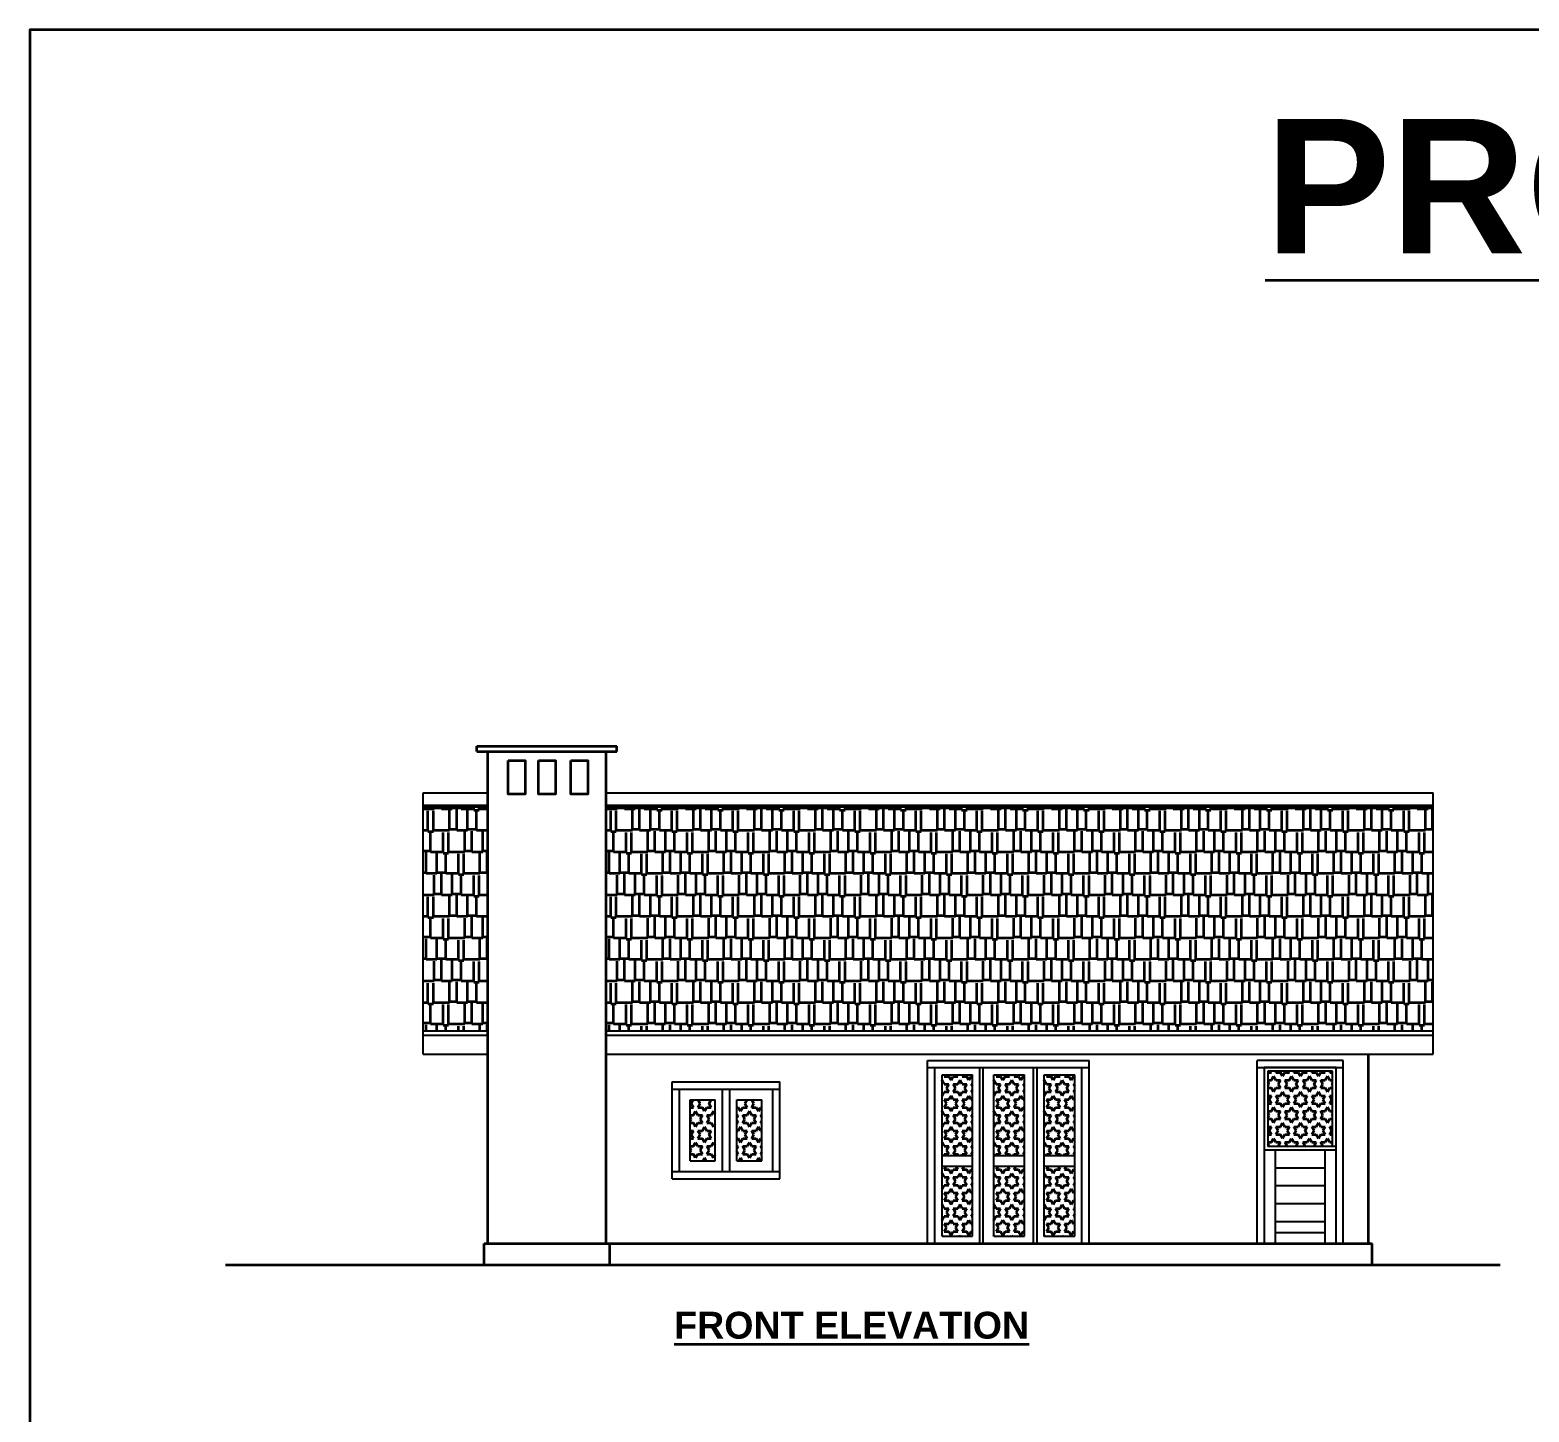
# Model space of a CAD drawing. Header units: inches. Extents: x -5041 to 2538, y -658 to 1746.
# Drawn here: x -5041 to -4205, y 636 to 1406 of the extents above; entities that cross this region are included whole.
import ezdxf

# ---------------------------------------------------------------- set-up
doc = ezdxf.new("R2010")
doc.units = ezdxf.units.IN
doc.header["$MEASUREMENT"] = 0
for name, color, linetype, lineweight in [('Dimension', 132, 'Continuous', 20), ('Openings', 200, 'Continuous', 25), ('Roof', 122, 'Continuous', 25), ('Wall', 20, 'Continuous', 35)]:
    doc.layers.add(name, color=color, linetype=linetype, lineweight=lineweight)
doc.styles.add('1.25 ft', font='arial.ttf', dxfattribs={"height": 15})

msp = doc.modelspace()

# ---------------------------------------------------------------- hatches: boundary and pattern name
at = {"layer": 'Wall'}
h = msp.add_hatch(dxfattribs=at)
h.set_pattern_fill('AR-RSHKE', color=256)
h.set_pattern_definition([(0, (-280.844, 0), (25.5, 12), [6, -5, 7, -3, 9, -4]), (0, (-274.844, 0.5), (25.5, 12), [5, -19, 4, -6]), (0, (-262.844, -0.75), (25.5, 12), [3, -31]), (90, (-280.844, 0), (-8.5, 12), [11.5, -36.5]), (90, (-274.844, 0), (-8.5, 12), [11.25, -36.75]), (90, (-269.844, 0), (-8.5, 12), [10.5, -37.5]), (90, (-262.844, -0.75), (-8.5, 12), [11.5, -36.5]), (90, (-259.844, -0.75), (-8.5, 12), [11.5, -36.5]), (90, (-250.844, 0), (-8.5, 12), [11, -37])])
h.paths.add_polyline_path([(-4258.51743, 973.00221), (-4719.51743, 973.00221), (-4719.51743, 848.09899), (-4258.51743, 848.09899)])
h.paths.add_polyline_path([(-4785.51743, 973.00221), (-4821.51743, 973.00221), (-4821.51743, 848.09899), (-4785.51743, 848.09899)])
h = msp.add_hatch(dxfattribs=at)
h.set_pattern_fill('STARS', color=256, scale=20)
h.set_pattern_definition([(0, (-766.001, 0), (0, 4.330127), [2.5, -2.5]), (60, (-766.001, 0), (-3.75, 2.1650635), [2.5, -2.5]), (120, (-764.751, 2.165), (-3.75, -2.1650635), [2.5, -2.5])])
h.paths.add_polyline_path([(-4532.27551, 778.5994), (-4515.27551, 778.5994), (-4515.27551, 823.5994), (-4532.27551, 823.5994)])
h.paths.add_polyline_path([(-4515.27551, 772.5994), (-4532.27551, 772.5994), (-4532.27551, 733.5994), (-4515.27551, 733.5994)])
h = msp.add_hatch(dxfattribs=at)
h.set_pattern_fill('STARS', color=256, scale=20)
h.set_pattern_definition([(0, (-737.1105, -2e-13), (0, 4.330127), [2.5, -2.5]), (60, (-737.1105, -2e-13), (-3.75, 2.1650635), [2.5, -2.5]), (120, (-735.8605, 2.165), (-3.75, -2.1650635), [2.5, -2.5])])
h.paths.add_polyline_path([(-4503.38501, 778.5994), (-4486.38501, 778.5994), (-4486.38501, 823.5994), (-4503.38501, 823.5994)])
h.paths.add_polyline_path([(-4486.38501, 772.5994), (-4503.38501, 772.5994), (-4503.38501, 733.5994), (-4486.38501, 733.5994)])
h = msp.add_hatch(dxfattribs=at)
h.set_pattern_fill('STARS', color=256, scale=20)
h.set_pattern_definition([(0, (-709.001, -2e-13), (0, 4.330127), [2.5, -2.5]), (60, (-709.001, -2e-13), (-3.75, 2.1650635), [2.5, -2.5]), (120, (-707.751, 2.165), (-3.75, -2.1650635), [2.5, -2.5])])
h.paths.add_polyline_path([(-4475.27551, 778.5994), (-4458.27551, 778.5994), (-4458.27551, 823.5994), (-4475.27551, 823.5994)])
h.paths.add_polyline_path([(-4458.27551, 772.5994), (-4475.27551, 772.5994), (-4475.27551, 733.5994), (-4458.27551, 733.5994)])
h = msp.add_hatch(dxfattribs=at)
h.set_pattern_fill('STARS', color=256, scale=20)
h.set_pattern_definition([(0, (-3836.1646, 772.9846), (0, 4.330127), [2.5, -2.5]), (60, (-3836.1646, 772.9846), (-3.75, 2.165064), [2.5, -2.5]), (120, (-3834.9146, 775.1496), (-3.75, -2.165064), [2.5, -2.5])])
h.paths.add_polyline_path([(-4350.64608, 783.5994), (-4314.64608, 783.5994), (-4314.64608, 825.5994), (-4350.64608, 825.5994)])
h = msp.add_hatch(dxfattribs=at)
h.set_pattern_fill('STARS', color=256, scale=20)
h.set_pattern_definition([(0, (-1163.386, -2e-13), (0, 4.330127), [2.5, -2.5]), (60, (-1163.386, -2e-13), (-3.75, 2.1650635), [2.5, -2.5]), (120, (-1162.136, 2.165), (-3.75, -2.1650635), [2.5, -2.5])])
h.paths.add_polyline_path([(-4672.64657, 775.5994), (-4658.64657, 775.5994), (-4658.64657, 809.5994), (-4672.64657, 809.5994)])
h.paths.add_polyline_path([(-4646.64657, 775.5994), (-4632.64657, 775.5994), (-4632.64657, 809.5994), (-4646.64657, 809.5994)])

# ---------------------------------------------------------------- linework, layer by layer
at = {"layer": 'Dimension'}
msp.add_line((-4356.64608, 831.5994), (-4308.64608, 831.5994), dxfattribs=at)
at = {"layer": 'Openings'}
for p, q in [((-4540.27551, 831.5994), (-4450.27551, 831.5994)), ((-4540.27551, 729.5994), (-4540.27551, 831.5994)), ((-4540.27551, 831.5994), (-4450.27551, 831.5994)), ((-4540.27551, 729.5994), (-4540.27551, 831.5994)), ((-4540.27551, 827.5994), (-4450.27551, 827.5994)), ((-4536.27551, 729.5994), (-4536.27551, 827.5994)), ((-4511.27551, 729.5994), (-4511.27551, 827.5994)), ((-4509.27551, 729.5994), (-4509.27551, 827.5994)), ((-4509.27551, 729.5994), (-4509.27551, 827.5994)), ((-4481.27551, 729.5994), (-4481.27551, 827.5994)), ((-4479.27551, 729.5994), (-4479.27551, 827.5994)), ((-4479.27551, 729.5994), (-4479.27551, 827.5994)), ((-4454.27551, 729.5994), (-4454.27551, 827.5994)), ((-4450.27551, 729.5994), (-4450.27551, 831.5994)), ((-4356.64608, 729.5994), (-4356.64608, 831.5994)), ((-4308.64608, 831.5994), (-4356.64608, 831.5994)), ((-4356.64608, 827.5994), (-4308.64608, 827.5994)), ((-4312.64608, 827.5994), (-4352.64608, 827.5994)), ((-4352.64608, 827.5994), (-4352.64608, 729.5994)), ((-4312.64608, 729.5994), (-4312.64608, 827.5994)), ((-4308.64608, 729.5994), (-4308.64608, 831.5994)), ((-4682.64657, 819.5994), (-4622.64657, 819.5994)), ((-4682.64657, 765.5994), (-4682.64657, 819.5994)), ((-4682.64657, 819.5994), (-4622.64657, 819.5994)), ((-4682.64657, 765.5994), (-4682.64657, 819.5994)), ((-4622.64657, 765.5994), (-4622.64657, 819.5994)), ((-4622.64657, 765.5994), (-4622.64657, 819.5994)), ((-4532.27551, 823.5994), (-4515.27551, 823.5994)), ((-4532.27551, 733.5994), (-4532.27551, 823.5994)), ((-4515.27551, 733.5994), (-4515.27551, 823.5994)), ((-4503.38501, 823.5994), (-4486.38501, 823.5994)), ((-4503.38501, 733.5994), (-4503.38501, 823.5994)), ((-4486.38501, 733.5994), (-4486.38501, 823.5994)), ((-4475.27551, 823.5994), (-4458.27551, 823.5994)), ((-4475.27551, 733.5994), (-4475.27551, 823.5994)), ((-4458.27551, 733.5994), (-4458.27551, 823.5994)), ((-4314.64608, 825.5994), (-4350.64608, 825.5994)), ((-4350.64608, 825.5994), (-4350.64608, 783.5994)), ((-4314.64608, 783.5994), (-4314.64608, 825.5994)), ((-4682.64657, 815.5994), (-4622.64657, 815.5994)), ((-4682.64657, 815.5994), (-4622.64657, 815.5994)), ((-4682.64657, 815.5994), (-4622.64657, 815.5994)), ((-4678.64657, 769.5994), (-4678.64657, 815.5994)), ((-4678.64657, 769.5994), (-4678.64657, 815.5994)), ((-4654.64657, 769.5994), (-4654.64657, 815.5994)), ((-4650.64657, 769.5994), (-4650.64657, 815.5994)), ((-4626.64657, 769.5994), (-4626.64657, 815.5994)), ((-4626.64657, 769.5994), (-4626.64657, 815.5994)), ((-4672.64657, 809.5994), (-4658.64657, 809.5994)), ((-4672.64657, 775.5994), (-4672.64657, 809.5994)), ((-4658.64657, 775.5994), (-4658.64657, 809.5994)), ((-4646.64657, 809.5994), (-4632.64657, 809.5994)), ((-4646.64657, 775.5994), (-4646.64657, 809.5994)), ((-4632.64657, 775.5994), (-4632.64657, 809.5994)), ((-4532.27551, 778.5994), (-4515.27551, 778.5994)), ((-4503.38501, 778.5994), (-4486.38501, 778.5994)), ((-4475.27551, 778.5994), (-4458.27551, 778.5994)), ((-4312.64608, 781.5994), (-4352.64608, 781.5994)), ((-4312.64608, 783.5994), (-4350.64608, 783.5994)), ((-4346.64608, 781.5994), (-4346.64608, 729.5994)), ((-4318.64608, 729.5994), (-4318.64608, 781.5994)), ((-4682.64657, 769.5994), (-4622.64657, 769.5994)), ((-4682.64657, 769.5994), (-4622.64657, 769.5994)), ((-4682.64657, 769.5994), (-4622.64657, 769.5994)), ((-4672.64657, 775.5994), (-4658.64657, 775.5994)), ((-4646.64657, 775.5994), (-4632.64657, 775.5994)), ((-4532.27551, 772.5994), (-4515.27551, 772.5994)), ((-4503.38501, 772.5994), (-4486.38501, 772.5994)), ((-4475.27551, 772.5994), (-4458.27551, 772.5994)), ((-4318.64608, 771.5994), (-4346.64608, 771.5994)), ((-4682.64657, 765.5994), (-4622.64657, 765.5994)), ((-4682.64657, 765.5994), (-4622.64657, 765.5994)), ((-4318.64608, 761.5994), (-4346.64608, 761.5994)), ((-4318.64608, 751.5994), (-4346.64608, 751.5994)), ((-4318.64608, 741.5994), (-4346.64608, 741.5994)), ((-4346.64608, 735.5994), (-4318.64608, 735.5994)), ((-4532.27551, 733.5994), (-4515.27551, 733.5994)), ((-4503.38501, 733.5994), (-4486.38501, 733.5994)), ((-4475.27551, 733.5994), (-4458.27551, 733.5994)), ((-4356.64608, 729.5994), (-4308.64608, 729.5994))]:
    msp.add_line(p, q, dxfattribs=at)
at = {"layer": 'Roof'}
for p, q in [((-4821.51743, 835.16565), (-4821.51743, 980.93041)), ((-4821.51743, 980.93041), (-4785.51743, 980.93041)), ((-4719.51743, 980.93041), (-4258.51743, 980.93041)), ((-4258.51743, 835.16565), (-4258.51743, 980.93041)), ((-4821.51743, 974.00221), (-4785.51743, 974.00221)), ((-4821.51743, 973.00221), (-4785.51743, 973.00221)), ((-4719.51743, 974.00221), (-4258.51743, 974.00221)), ((-4719.51743, 973.00221), (-4258.51743, 973.00221)), ((-4821.51743, 848.09899), (-4785.51743, 848.09899)), ((-4821.51743, 845.78959), (-4785.51743, 845.78959)), ((-4719.51743, 848.09899), (-4258.51743, 848.09899)), ((-4719.51743, 845.78959), (-4258.51743, 845.78959)), ((-4821.51743, 835.16565), (-4785.51743, 835.16565)), ((-4719.51743, 835.16565), (-4258.51743, 835.16565))]:
    msp.add_line(p, q, dxfattribs=at)
at = {"layer": 'Wall'}
for p, q in [((-4791.51743, 1006.93041), (-4713.51743, 1006.93041)), ((-4791.51743, 1003.93041), (-4791.51743, 1006.93041)), ((-4791.51743, 1003.93041), (-4713.51743, 1003.93041)), ((-4785.51743, 729.5994), (-4785.51743, 1003.93041)), ((-4719.51743, 729.5994), (-4719.51743, 1003.93041)), ((-4713.51743, 1003.93041), (-4713.51743, 1006.93041)), ((-4294.51743, 729.5994), (-4294.51743, 835.16565)), ((-4787.51743, 729.5994), (-4292.51743, 729.5994)), ((-4787.51743, 717.5994), (-4787.51743, 729.5994)), ((-4717.51743, 717.5994), (-4717.51743, 729.5994)), ((-4292.51743, 717.5994), (-4292.51743, 729.5994)), ((-4931.7239, 717.5994), (-4221.20358, 717.5994))]:
    msp.add_line(p, q, dxfattribs=at)
for points in [[(-2562.42447, 1406.28818), (-5040.687, 1406.28818), (-5040.687, -161.68299), (-2562.42447, -161.68299)], [(-4774.07113, 998.85608), (-4764.62524, 998.85608), (-4764.62524, 980.17515), (-4774.07113, 980.17515)], [(-4757.1858, 998.85608), (-4747.73991, 998.85608), (-4747.73991, 980.17515), (-4757.1858, 980.17515)], [(-4739.19357, 998.85608), (-4729.74768, 998.85608), (-4729.74768, 980.17515), (-4739.19357, 980.17515)]]:
    msp.add_lwpolyline(points, close=True, dxfattribs=at)

# ---------------------------------------------------------------- texts
at = {"layer": 'Wall', "attachment_point": 1, "style": '1.25 ft'}
for s, width, gutter_width, insert, char_height in [('\\pxqc;{\\fArial|b1|i0|c0|p34;\\LPROJECT NO - 02}', 1232.7217644, 375, (-4523.12226, 1356.69786), 75), ('{\\fArial|b1|i0|c0|p34;\\LFRONT ELEVATION}', 246.5443529, 75, (-4681.60446, 691.46085), 15)]:
    msp.add_mtext_dynamic_manual_height_columns(s, width=width, gutter_width=gutter_width, heights=[0], dxfattribs=dict(at, insert=insert, char_height=char_height))

doc.saveas('drawing.dxf')
